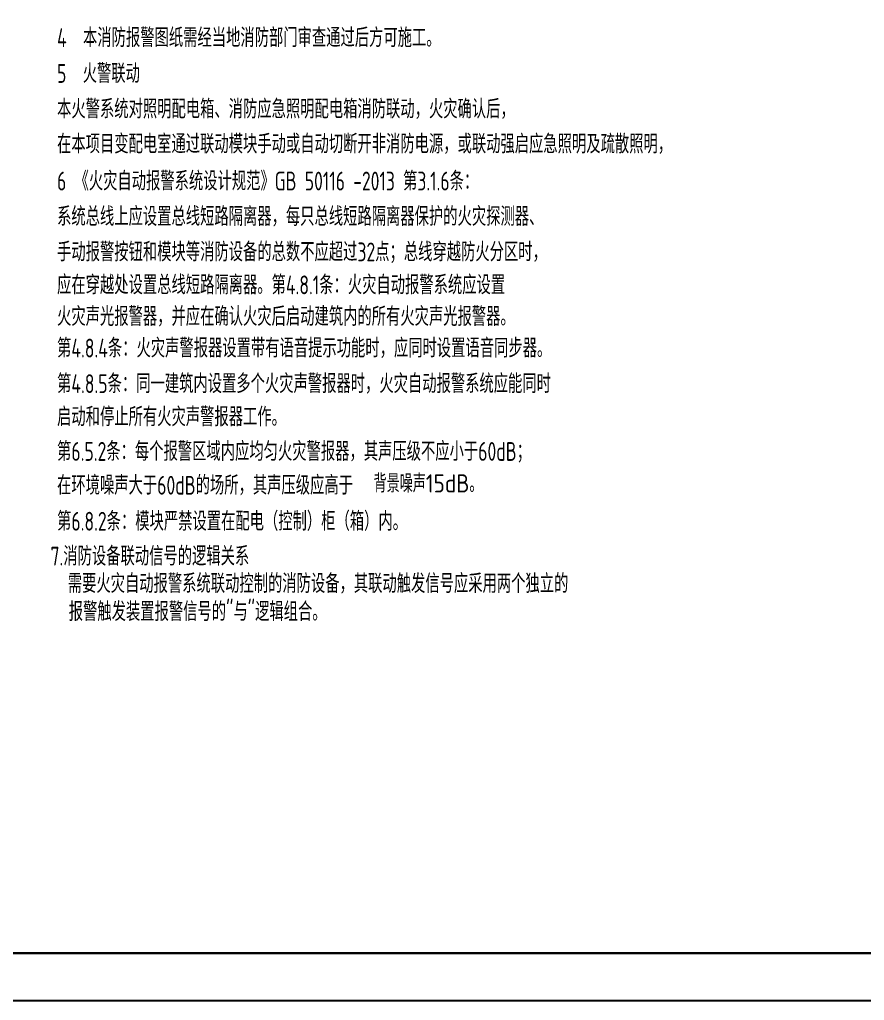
# Model space of a CAD drawing. Extents: x 6250600 to 6678662, y -692028 to -290561.
# Drawn here: x 6565870 to 6583825, y -372379 to -351541 of the extents above; entities that cross this region are included whole.
import ezdxf

# ---------------------------------------------------------------- set-up
doc = ezdxf.new("R2010")
doc.units = 0
doc.header["$LTSCALE"] = 1000
doc.header["$MEASUREMENT"] = 0
for name, color, linetype in [('PUB_TITLE', 4, 'CONTINUOUS'), ('TEL_TEXT', 7, 'CONTINUOUS'), ('电信', 7, 'CONTINUOUS')]:
    doc.layers.add(name, color=color, linetype=linetype)
doc.styles.add('sceie', font='sceie.shx', dxfattribs={"width": 0.7, "bigfont": 'sceic.shx'})
doc.styles.get("Standard").update_dxf_attribs({"font": 'GBENOR', "bigfont": 'GBCBIG'})

msp = doc.modelspace()

# ---------------------------------------------------------------- linework, layer by layer
at = {"layer": 'PUB_TITLE', "linetype": 'Continuous'}
msp.add_lwpolyline([(6544037.7, -372378.7), (6603437.7, -372378.7), (6603437.7, -330378.7), (6544037.7, -330378.7)], close=True, dxfattribs=at)
at = {"layer": 'PUB_TITLE', "const_width": 50}
msp.add_lwpolyline([(6546537.7, -371378.7), (6602437.7, -371378.7), (6602437.7, -331378.7), (6546537.7, -331378.7)], close=True, dxfattribs=at)

# ---------------------------------------------------------------- texts
at = {"layer": 'TEL_TEXT'}
msp.add_text('背景噪声15dB。', height=385.82, dxfattribs=at).set_placement((6573393.1, -361587.8))
at = {"layer": '电信', "style": 'sceie', "width": 0.8}
for s, p in [('4  本消防报警图纸需经当地消防部门审查通过后方可施工。', (6566665.6, -352124.3)), ('5  火警联动', (6566665.6, -352885.1)), ('本火警系统对照明配电箱、消防应急照明配电箱消防联动，火灾确认后，', (6566665.6, -353640.4)), ('在本项目变配电室通过联动模块手动或自动切断开非消防电源，或联动强启应急照明及疏散照明，', (6566665.6, -354383.2)), ('6 《火灾自动报警系统设计规范》GB 50116 -2013 第3.1.6条：', (6566665.6, -355170.6)), ('系统总线上应设置总线短路隔离器，每只总线短路隔离器保护的火灾探测器、', (6566665.6, -355923)), ('手动报警按钮和模块等消防设备的总数不应超过32点；总线穿越防火分区时，', (6566665.6, -356676.8)), ('应在穿越处设置总线短路隔离器。第4.8.1条：火灾自动报警系统应设置', (6566665.6, -357376.9)), ('火灾声光报警器，并应在确认火灾后启动建筑内的所有火灾声光报警器。', (6566665.6, -358047.8)), ('第4.8.4条：火灾声警报器设置带有语音提示功能时，应同时设置语音同步器。', (6566665.6, -358719.4)), ('第4.8.5条：同一建筑内设置多个火灾声警报器时，火灾自动报警系统应能同时', (6566665.6, -359475.8)), ('启动和停止所有火灾声警报器工作。', (6566665.6, -360179.5)), ('第6.5.2条：每个报警区域内应均匀火灾警报器，其声压级不应小于60dB；', (6566665.6, -360915)), ('在环境噪声大于60dB的场所，其声压级应高于', (6566665.6, -361634.2)), ('第6.8.2条：模块严禁设置在配电（控制）柜（箱）内。', (6566665.6, -362398.8)), ('7.消防设备联动信号的逻辑关系', (6566527.1, -363140)), ('需要火灾自动报警系统联动控制的消防设备，其联动触发信号应采用两个独立的', (6566893.1, -363722.2)), ('报警触发装置报警信号的"与"逻辑组合。', (6566914.2, -364318.4))]:
    msp.add_text(s, height=400, dxfattribs=at).set_placement(p)

doc.saveas('drawing.dxf')
